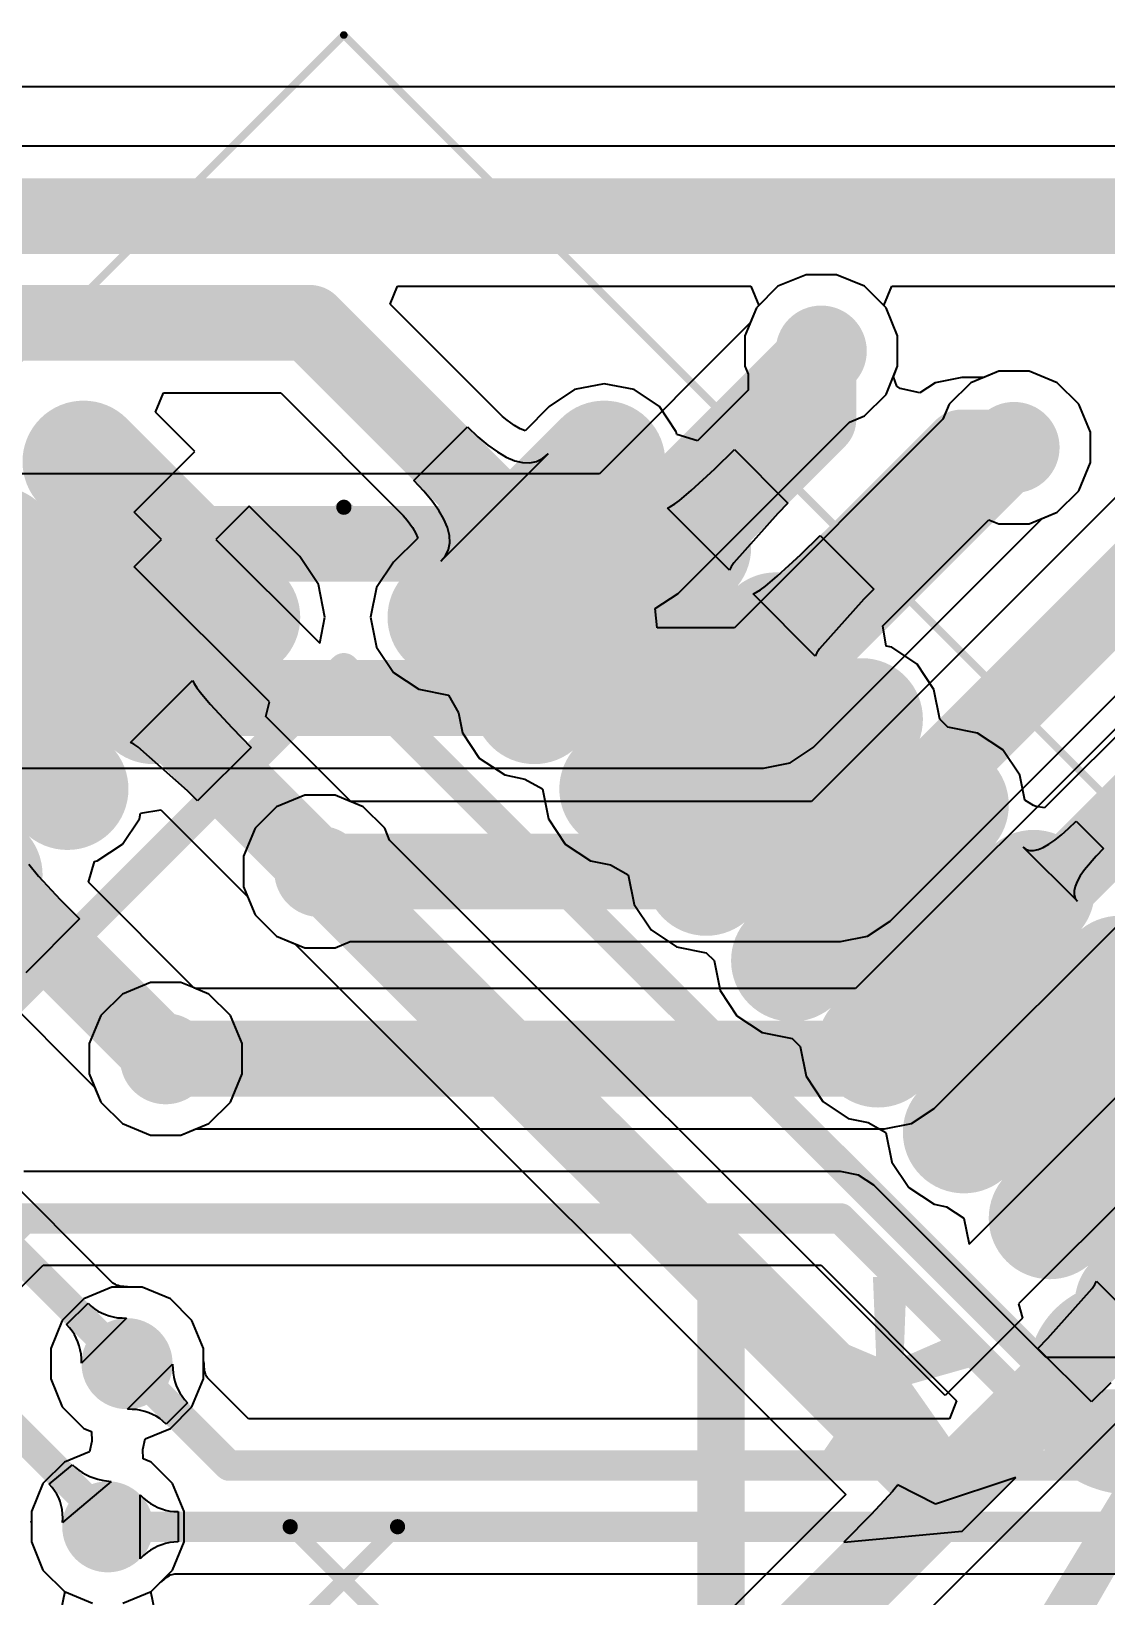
# Model space of a CAD drawing. Header units: millimetres. Extents: x 0 to 168, y 0 to 109.
# Drawn here: x 91.83 to 98.9, y 69.78 to 80.09 of the extents above; entities that cross this region are included whole.
import ezdxf

# ---------------------------------------------------------------- set-up
doc = ezdxf.new("R2010")
doc.units = ezdxf.units.MM
for name, color, linetype in [('BottomLayer', 5, 'Continuous'), ('BottomOverlay', 54, 'Continuous'), ('Mechanical13', 56, 'Continuous'), ('Mechanical15', 56, 'Continuous'), ('TopLayer', 1, 'Continuous'), ('TopOverlay', 2, 'Continuous'), ('TopPaste', 8, 'Continuous'), ('TopSolder', 216, 'Continuous'), ('ViaHoleLayer', 16, 'Continuous')]:
    doc.layers.add(name, color=color, linetype=linetype)
doc.styles.add('Comic Sans MS', font='comic.ttf', dxfattribs={"height": 0.2})

# ---------------------------------------------------------------- blocks, each defined once
blk = doc.blocks.new('44ML_M_51')
at = {"layer": 'TopLayer'}
h = blk.add_hatch(color=1, dxfattribs=at)
edge = h.paths.add_edge_path()
edge.add_arc((6.425, -2.4), 0.3, 270, 450)
edge.add_line((6.425, -2.1), (4.975, -2.1))
edge.add_arc((4.975, -2.4), 0.3, 90, 270)
edge.add_line((4.975, -2.7), (6.425, -2.7))
h = blk.add_hatch(color=1, dxfattribs=at)
edge = h.paths.add_edge_path()
edge.add_arc((6.425, -3.2), 0.3, 270, 450)
edge.add_line((6.425, -2.9), (4.975, -2.9))
edge.add_arc((4.975, -3.2), 0.3, 90, 270)
edge.add_line((4.975, -3.5), (6.425, -3.5))
h = blk.add_hatch(color=1, dxfattribs=at)
edge = h.paths.add_edge_path()
edge.add_arc((6.425, -4), 0.3, 270, 450)
edge.add_line((6.425, -3.7), (4.975, -3.7))
edge.add_arc((4.975, -4), 0.3, 90, 270)
edge.add_line((4.975, -4.3), (6.425, -4.3))
h = blk.add_hatch(color=1, dxfattribs=at)
edge = h.paths.add_edge_path()
edge.add_arc((-2.4, -6.425), 0.3, 180, 360)
edge.add_line((-2.1, -6.425), (-2.1, -4.975))
edge.add_arc((-2.4, -4.975), 0.3, 0, 180)
edge.add_line((-2.7, -4.975), (-2.7, -6.425))
h = blk.add_hatch(color=1, dxfattribs=at)
edge = h.paths.add_edge_path()
edge.add_arc((-1.6, -6.425), 0.3, 180, 360)
edge.add_line((-1.3, -6.425), (-1.3, -4.975))
edge.add_arc((-1.6, -4.975), 0.3, 0, 180)
edge.add_line((-1.9, -4.975), (-1.9, -6.425))
h = blk.add_hatch(color=1, dxfattribs=at)
edge = h.paths.add_edge_path()
edge.add_arc((-0.8, -6.425), 0.3, 180, 360)
edge.add_line((-0.5, -6.425), (-0.5, -4.975))
edge.add_arc((-0.8, -4.975), 0.3, 0, 180)
edge.add_line((-1.1, -4.975), (-1.1, -6.425))
h = blk.add_hatch(color=1, dxfattribs=at)
edge = h.paths.add_edge_path()
edge.add_arc((0, -6.425), 0.3, 180, 360)
edge.add_line((0.3, -6.425), (0.3, -4.975))
edge.add_arc((0, -4.975), 0.3, 0, 180)
edge.add_line((-0.3, -4.975), (-0.3, -6.425))
h = blk.add_hatch(color=1, dxfattribs=at)
edge = h.paths.add_edge_path()
edge.add_arc((0.8, -6.425), 0.3, 180, 360)
edge.add_line((1.1, -6.425), (1.1, -4.975))
edge.add_arc((0.8, -4.975), 0.3, 0, 180)
edge.add_line((0.5, -4.975), (0.5, -6.425))
h = blk.add_hatch(color=1, dxfattribs=at)
edge = h.paths.add_edge_path()
edge.add_arc((1.6, -6.425), 0.3, 180, 360)
edge.add_line((1.9, -6.425), (1.9, -4.975))
edge.add_arc((1.6, -4.975), 0.3, 0, 180)
edge.add_line((1.3, -4.975), (1.3, -6.425))
h = blk.add_hatch(color=1, dxfattribs=at)
edge = h.paths.add_edge_path()
edge.add_arc((2.4, -6.425), 0.3, 180, 360)
edge.add_line((2.7, -6.425), (2.7, -4.975))
edge.add_arc((2.4, -4.975), 0.3, 0, 180)
edge.add_line((2.1, -4.975), (2.1, -6.425))
h = blk.add_hatch(color=1, dxfattribs=at)
edge = h.paths.add_edge_path()
edge.add_arc((3.2, -6.425), 0.3, 180, 360)
edge.add_line((3.5, -6.425), (3.5, -4.975))
edge.add_arc((3.2, -4.975), 0.3, 0, 180)
edge.add_line((2.9, -4.975), (2.9, -6.425))
h = blk.add_hatch(color=1, dxfattribs=at)
edge = h.paths.add_edge_path()
edge.add_arc((4, -6.425), 0.3, 180, 360)
edge.add_line((4.3, -6.425), (4.3, -4.975))
edge.add_arc((4, -4.975), 0.3, 0, 180)
edge.add_line((3.7, -4.975), (3.7, -6.425))
at = {"layer": 'TopPaste'}
h = blk.add_hatch(color=8, dxfattribs=at)
edge = h.paths.add_edge_path()
edge.add_arc((6.425, -2.4), 0.3, 270, 450)
edge.add_line((6.425, -2.1), (4.975, -2.1))
edge.add_arc((4.975, -2.4), 0.3, 90, 270)
edge.add_line((4.975, -2.7), (6.425, -2.7))
h = blk.add_hatch(color=8, dxfattribs=at)
edge = h.paths.add_edge_path()
edge.add_arc((6.425, -3.2), 0.3, 270, 450)
edge.add_line((6.425, -2.9), (4.975, -2.9))
edge.add_arc((4.975, -3.2), 0.3, 90, 270)
edge.add_line((4.975, -3.5), (6.425, -3.5))
h = blk.add_hatch(color=8, dxfattribs=at)
edge = h.paths.add_edge_path()
edge.add_arc((6.425, -4), 0.3, 270, 450)
edge.add_line((6.425, -3.7), (4.975, -3.7))
edge.add_arc((4.975, -4), 0.3, 90, 270)
edge.add_line((4.975, -4.3), (6.425, -4.3))
h = blk.add_hatch(color=8, dxfattribs=at)
edge = h.paths.add_edge_path()
edge.add_arc((-2.4, -6.425), 0.3, 180, 360)
edge.add_line((-2.1, -6.425), (-2.1, -4.975))
edge.add_arc((-2.4, -4.975), 0.3, 0, 180)
edge.add_line((-2.7, -4.975), (-2.7, -6.425))
h = blk.add_hatch(color=8, dxfattribs=at)
edge = h.paths.add_edge_path()
edge.add_arc((-1.6, -6.425), 0.3, 180, 360)
edge.add_line((-1.3, -6.425), (-1.3, -4.975))
edge.add_arc((-1.6, -4.975), 0.3, 0, 180)
edge.add_line((-1.9, -4.975), (-1.9, -6.425))
h = blk.add_hatch(color=8, dxfattribs=at)
edge = h.paths.add_edge_path()
edge.add_arc((-0.8, -6.425), 0.3, 180, 360)
edge.add_line((-0.5, -6.425), (-0.5, -4.975))
edge.add_arc((-0.8, -4.975), 0.3, 0, 180)
edge.add_line((-1.1, -4.975), (-1.1, -6.425))
h = blk.add_hatch(color=8, dxfattribs=at)
edge = h.paths.add_edge_path()
edge.add_arc((0, -6.425), 0.3, 180, 360)
edge.add_line((0.3, -6.425), (0.3, -4.975))
edge.add_arc((0, -4.975), 0.3, 0, 180)
edge.add_line((-0.3, -4.975), (-0.3, -6.425))
h = blk.add_hatch(color=8, dxfattribs=at)
edge = h.paths.add_edge_path()
edge.add_arc((0.8, -6.425), 0.3, 180, 360)
edge.add_line((1.1, -6.425), (1.1, -4.975))
edge.add_arc((0.8, -4.975), 0.3, 0, 180)
edge.add_line((0.5, -4.975), (0.5, -6.425))
h = blk.add_hatch(color=8, dxfattribs=at)
edge = h.paths.add_edge_path()
edge.add_arc((1.6, -6.425), 0.3, 180, 360)
edge.add_line((1.9, -6.425), (1.9, -4.975))
edge.add_arc((1.6, -4.975), 0.3, 0, 180)
edge.add_line((1.3, -4.975), (1.3, -6.425))
h = blk.add_hatch(color=8, dxfattribs=at)
edge = h.paths.add_edge_path()
edge.add_arc((2.4, -6.425), 0.3, 180, 360)
edge.add_line((2.7, -6.425), (2.7, -4.975))
edge.add_arc((2.4, -4.975), 0.3, 0, 180)
edge.add_line((2.1, -4.975), (2.1, -6.425))
h = blk.add_hatch(color=8, dxfattribs=at)
edge = h.paths.add_edge_path()
edge.add_arc((3.2, -6.425), 0.3, 180, 360)
edge.add_line((3.5, -6.425), (3.5, -4.975))
edge.add_arc((3.2, -4.975), 0.3, 0, 180)
edge.add_line((2.9, -4.975), (2.9, -6.425))
h = blk.add_hatch(color=8, dxfattribs=at)
edge = h.paths.add_edge_path()
edge.add_arc((4, -6.425), 0.3, 180, 360)
edge.add_line((4.3, -6.425), (4.3, -4.975))
edge.add_arc((4, -4.975), 0.3, 0, 180)
edge.add_line((3.7, -4.975), (3.7, -6.425))
at = {"layer": 'TopSolder'}
h = blk.add_hatch(color=216, dxfattribs=at)
edge = h.paths.add_edge_path()
edge.add_arc((6.425, -1.6), 0.402, 270, 450)
edge.add_line((6.425, -1.198), (4.975, -1.198))
edge.add_arc((4.975, -1.6), 0.402, 90, 270)
edge.add_line((4.975, -2.002), (6.425, -2.002))
h = blk.add_hatch(color=216, dxfattribs=at)
edge = h.paths.add_edge_path()
edge.add_arc((6.425, -2.4), 0.402, 270, 450)
edge.add_line((6.425, -1.998), (4.975, -1.998))
edge.add_arc((4.975, -2.4), 0.402, 90, 270)
edge.add_line((4.975, -2.802), (6.425, -2.802))
h = blk.add_hatch(color=216, dxfattribs=at)
edge = h.paths.add_edge_path()
edge.add_arc((6.425, -3.2), 0.402, 270, 450)
edge.add_line((6.425, -2.798), (4.975, -2.798))
edge.add_arc((4.975, -3.2), 0.402, 90, 270)
edge.add_line((4.975, -3.602), (6.425, -3.602))
h = blk.add_hatch(color=216, dxfattribs=at)
edge = h.paths.add_edge_path()
edge.add_arc((6.425, -4), 0.402, 270, 450)
edge.add_line((6.425, -3.598), (4.975, -3.598))
edge.add_arc((4.975, -4), 0.402, 90, 270)
edge.add_line((4.975, -4.402), (6.425, -4.402))
h = blk.add_hatch(color=216, dxfattribs=at)
edge = h.paths.add_edge_path()
edge.add_arc((-2.4, -6.425), 0.402, 180, 360)
edge.add_line((-1.998, -6.425), (-1.998, -4.975))
edge.add_arc((-2.4, -4.975), 0.402, 0, 180)
edge.add_line((-2.802, -4.975), (-2.802, -6.425))
h = blk.add_hatch(color=216, dxfattribs=at)
edge = h.paths.add_edge_path()
edge.add_arc((-1.6, -6.425), 0.402, 180, 360)
edge.add_line((-1.198, -6.425), (-1.198, -4.975))
edge.add_arc((-1.6, -4.975), 0.402, 0, 180)
edge.add_line((-2.002, -4.975), (-2.002, -6.425))
h = blk.add_hatch(color=216, dxfattribs=at)
edge = h.paths.add_edge_path()
edge.add_arc((-0.8, -6.425), 0.402, 180, 360)
edge.add_line((-0.398, -6.425), (-0.398, -4.975))
edge.add_arc((-0.8, -4.975), 0.402, 0, 180)
edge.add_line((-1.202, -4.975), (-1.202, -6.425))
h = blk.add_hatch(color=216, dxfattribs=at)
edge = h.paths.add_edge_path()
edge.add_arc((0, -6.425), 0.402, 180, 360)
edge.add_line((0.402, -6.425), (0.402, -4.975))
edge.add_arc((0, -4.975), 0.402, 0, 180)
edge.add_line((-0.402, -4.975), (-0.402, -6.425))
h = blk.add_hatch(color=216, dxfattribs=at)
edge = h.paths.add_edge_path()
edge.add_arc((0.8, -6.425), 0.402, 180, 360)
edge.add_line((1.202, -6.425), (1.202, -4.975))
edge.add_arc((0.8, -4.975), 0.402, 0, 180)
edge.add_line((0.398, -4.975), (0.398, -6.425))
h = blk.add_hatch(color=216, dxfattribs=at)
edge = h.paths.add_edge_path()
edge.add_arc((1.6, -6.425), 0.402, 180, 360)
edge.add_line((2.002, -6.425), (2.002, -4.975))
edge.add_arc((1.6, -4.975), 0.402, 0, 180)
edge.add_line((1.198, -4.975), (1.198, -6.425))
h = blk.add_hatch(color=216, dxfattribs=at)
edge = h.paths.add_edge_path()
edge.add_arc((2.4, -6.425), 0.402, 180, 360)
edge.add_line((2.802, -6.425), (2.802, -4.975))
edge.add_arc((2.4, -4.975), 0.402, 0, 180)
edge.add_line((1.998, -4.975), (1.998, -6.425))
h = blk.add_hatch(color=216, dxfattribs=at)
edge = h.paths.add_edge_path()
edge.add_arc((3.2, -6.425), 0.402, 180, 360)
edge.add_line((3.602, -6.425), (3.602, -4.975))
edge.add_arc((3.2, -4.975), 0.402, 0, 180)
edge.add_line((2.798, -4.975), (2.798, -6.425))
h = blk.add_hatch(color=216, dxfattribs=at)
edge = h.paths.add_edge_path()
edge.add_arc((4, -6.425), 0.402, 180, 360)
edge.add_line((4.402, -6.425), (4.402, -4.975))
edge.add_arc((4, -4.975), 0.402, 0, 180)
edge.add_line((3.598, -4.975), (3.598, -6.425))
at = {"layer": 'Mechanical13', "const_width": 0.1}
for points in [[(5, 5), (5, -5)], [(5, -5), (-5, -5)]]:
    blk.add_lwpolyline(points, dxfattribs=at)
at = {"layer": 'Mechanical13', "const_width": 0.05}
blk.add_lwpolyline([(4.975, -5, 1), (5.025, -5, 1)], format="xyb", close=True, dxfattribs=at)
blk.add_lwpolyline([(4.975, -5, 1), (5.025, -5, 1)], format="xyb", close=True, dxfattribs=at)
at = {"layer": 'Mechanical15'}
for points, const_width in [([(7.2, 7.2), (7.2, -7.2)], 0.05), ([(0, 0.5), (0, -0.5)], 0.1), ([(0.5, 0), (-0.5, 0)], 0.1), ([(7.2, -7.2), (-7.2, -7.2)], 0.05)]:
    blk.add_lwpolyline(points, dxfattribs=dict(at, const_width=const_width))
for points, const_width in [([(0.475, 0, 1), (0.525, 0, 1)], 0.05), ([(-0.025, -0.5, 1), (0.025, -0.5, 1)], 0.05), ([(7.188, -7.2, 1), (7.213, -7.2, 1)], 0.025), ([(7.188, -7.2, 1), (7.213, -7.2, 1)], 0.025)]:
    blk.add_lwpolyline(points, format="xyb", close=True, dxfattribs=dict(at, const_width=const_width))
at = {"layer": 'TopOverlay', "const_width": 0.2}
for points in [[(4.25, 4.25), (4.25, -4.25)], [(4.25, -4.25), (-4.25, -4.25)]]:
    blk.add_lwpolyline(points, dxfattribs=at)
at = {"layer": 'TopOverlay', "const_width": 0.1}
blk.add_lwpolyline([(4.2, -4.25, 1), (4.3, -4.25, 1)], format="xyb", close=True, dxfattribs=at)
blk.add_lwpolyline([(4.2, -4.25, 1), (4.3, -4.25, 1)], format="xyb", close=True, dxfattribs=at)

msp = doc.modelspace()

# ---------------------------------------------------------------- hatches: boundary and pattern name
at = {"layer": 'BottomLayer'}
h = msp.add_hatch(color=5, dxfattribs=at)
edge = h.paths.add_edge_path()
edge.add_arc((97.028, 77.978), 0.3, 0, 360)
h = msp.add_hatch(color=5, dxfattribs=at)
edge = h.paths.add_edge_path()
edge.add_arc((98.298, 77.343), 0.3, 0, 360)
h = msp.add_hatch(color=5, dxfattribs=at)
edge = h.paths.add_edge_path()
edge.add_arc((93.726, 74.549), 0.3, 0, 360)
h = msp.add_hatch(color=5, dxfattribs=at)
edge = h.paths.add_edge_path()
edge.add_arc((92.71, 73.315), 0.3, 0, 360)
h = msp.add_hatch(color=5, dxfattribs=at)
edge = h.paths.add_edge_path()
edge.add_arc((92.456, 71.306), 0.3, 0, 360)
h = msp.add_hatch(color=5, dxfattribs=at)
edge = h.paths.add_edge_path()
edge.add_arc((92.329, 70.231), 0.3, 0, 360)
at = {"layer": 'TopLayer'}
h = msp.add_hatch(color=1, dxfattribs=at)
edge = h.paths.add_edge_path()
edge.add_arc((97.028, 77.978), 0.3, 0, 360)
h = msp.add_hatch(color=1, dxfattribs=at)
edge = h.paths.add_edge_path()
edge.add_arc((98.298, 77.343), 0.3, 0, 360)
h = msp.add_hatch(color=1, dxfattribs=at)
edge = h.paths.add_edge_path()
edge.add_arc((93.726, 74.549), 0.3, 0, 360)
h = msp.add_hatch(color=1, dxfattribs=at)
edge = h.paths.add_edge_path()
edge.add_arc((92.71, 73.315), 0.3, 0, 360)
h = msp.add_hatch(color=1, dxfattribs=at)
edge = h.paths.add_edge_path()
edge.add_arc((92.456, 71.306), 0.3, 0, 360)
h = msp.add_hatch(color=1, dxfattribs=at)
edge = h.paths.add_edge_path()
edge.add_arc((92.329, 70.231), 0.3, 0, 360)
at = {"layer": 'ViaHoleLayer'}
h = msp.add_hatch(color=16, dxfattribs=at)
edge = h.paths.add_edge_path()
edge.add_arc((97.028, 77.978), 0.15, 0, 360)
h = msp.add_hatch(color=16, dxfattribs=at)
edge = h.paths.add_edge_path()
edge.add_arc((98.298, 77.343), 0.15, 0, 360)
h = msp.add_hatch(color=16, dxfattribs=at)
edge = h.paths.add_edge_path()
edge.add_arc((93.726, 74.549), 0.15, 0, 360)
h = msp.add_hatch(color=16, dxfattribs=at)
edge = h.paths.add_edge_path()
edge.add_arc((92.71, 73.315), 0.15, 0, 360)
h = msp.add_hatch(color=16, dxfattribs=at)
edge = h.paths.add_edge_path()
edge.add_arc((92.456, 71.306), 0.15, 0, 360)
h = msp.add_hatch(color=16, dxfattribs=at)
edge = h.paths.add_edge_path()
edge.add_arc((92.329, 70.231), 0.15, 0, 360)

# ---------------------------------------------------------------- linework, layer by layer
at = {"layer": 'BottomLayer'}
for p, q in [((34.807, 79.721), (102.807, 79.721)), ((101.146, 79.194), (96.964, 75.011)), ((96.928, 78.481), (96.743, 78.405)), ((97.128, 78.481), (96.928, 78.481)), ((97.313, 78.405), (97.128, 78.481)), ((96.743, 78.405), (96.601, 78.263)), ((97.455, 78.263), (97.313, 78.405)), ((97.482, 74.222), (101.664, 78.405)), ((96.601, 78.263), (96.56, 78.164)), ((97.531, 78.078), (97.455, 78.263)), ((96.56, 78.164), (95.567, 77.17)), ((97.531, 77.878), (97.531, 78.078)), ((97.455, 77.693), (97.531, 77.878)), ((98.198, 77.846), (98.013, 77.77)), ((98.398, 77.846), (98.198, 77.846)), ((98.583, 77.77), (98.398, 77.846)), ((98.013, 77.77), (97.871, 77.628)), ((98.725, 77.628), (98.583, 77.77)), ((97.313, 77.551), (97.455, 77.693)), ((97.871, 77.628), (97.83, 77.529)), ((98.801, 77.443), (98.725, 77.628)), ((97.83, 77.529), (96.456, 76.154)), ((97.214, 77.51), (97.313, 77.551)), ((96.085, 76.381), (97.214, 77.51)), ((98.801, 77.243), (98.801, 77.443)), ((98.725, 77.058), (98.801, 77.243)), ((95.567, 77.17), (81.217, 77.17)), ((98.583, 76.916), (98.725, 77.058)), ((98.484, 76.875), (98.583, 76.916)), ((96.974, 75.365), (98.484, 76.875)), ((100.241, 76.764), (97.253, 73.777)), ((95.935, 76.281), (96.085, 76.381)), ((95.947, 76.154), (95.935, 76.281)), ((95.935, 76.281), (95.935, 76.281)), ((96.456, 76.154), (95.947, 76.154)), ((96.824, 75.265), (96.974, 75.365)), ((96.647, 75.23), (96.824, 75.265)), ((78.867, 75.23), (96.647, 75.23)), ((96.647, 75.23), (96.647, 75.23)), ((93.626, 75.052), (93.441, 74.976)), ((93.826, 75.052), (93.626, 75.052)), ((93.925, 75.011), (93.826, 75.052)), ((93.441, 74.976), (93.299, 74.834)), ((96.964, 75.011), (93.925, 75.011)), ((97.772, 72.988), (99.623, 74.839)), ((93.299, 74.834), (93.223, 74.649)), ((93.223, 74.649), (93.223, 74.449)), ((93.223, 74.449), (93.299, 74.264)), ((93.299, 74.264), (93.441, 74.122)), ((97.332, 74.122), (97.482, 74.222)), ((93.441, 74.122), (93.626, 74.046)), ((97.155, 74.087), (97.332, 74.122)), ((93.626, 74.046), (93.826, 74.046)), ((93.826, 74.046), (93.925, 74.087)), ((93.925, 74.087), (97.155, 74.087)), ((97.155, 74.087), (97.155, 74.087)), ((92.61, 73.818), (92.425, 73.741)), ((92.81, 73.818), (92.61, 73.818)), ((92.909, 73.777), (92.81, 73.818)), ((92.425, 73.741), (92.283, 73.6)), ((97.253, 73.777), (92.909, 73.777)), ((92.283, 73.6), (92.207, 73.415)), ((92.207, 73.415), (92.207, 73.215)), ((92.207, 73.215), (92.283, 73.03)), ((92.283, 73.03), (92.425, 72.888)), ((97.622, 72.888), (97.772, 72.988)), ((92.425, 72.888), (92.61, 72.812)), ((97.445, 72.853), (97.622, 72.888)), ((92.61, 72.812), (92.81, 72.812)), ((92.81, 72.812), (92.909, 72.853)), ((92.909, 72.853), (97.445, 72.853)), ((97.445, 72.853), (97.445, 72.853)), ((97.155, 72.572), (91.776, 72.572)), ((97.273, 72.549), (97.155, 72.572)), ((97.374, 72.482), (97.273, 72.549)), ((98.509, 71.347), (97.374, 72.482)), ((91.037, 71.086), (91.904, 71.954)), ((91.904, 71.954), (97.027, 71.954)), ((97.027, 71.954), (97.92, 71.061)), ((92.356, 71.809), (92.171, 71.733)), ((92.556, 71.809), (92.356, 71.809)), ((92.741, 71.733), (92.556, 71.809)), ((92.171, 71.733), (92.029, 71.591)), ((92.883, 71.591), (92.741, 71.733)), ((92.029, 71.591), (91.953, 71.406)), ((92.959, 71.406), (92.883, 71.591)), ((91.953, 71.406), (91.953, 71.206)), ((92.959, 71.325), (92.959, 71.406)), ((99.44, 71.347), (98.509, 71.347)), ((92.459, 71.006), (92.756, 71.303)), ((92.756, 71.303), (92.757, 71.273)), ((92.757, 71.273), (92.759, 71.244)), ((92.759, 71.244), (92.764, 71.216)), ((92.963, 71.308), (92.959, 71.325)), ((92.964, 71.285), (92.963, 71.308)), ((92.965, 71.271), (92.964, 71.285)), ((92.967, 71.258), (92.965, 71.271)), ((92.97, 71.247), (92.967, 71.258)), ((92.973, 71.237), (92.97, 71.247)), ((92.977, 71.229), (92.973, 71.237)), ((91.953, 71.206), (92.029, 71.021)), ((92.764, 71.216), (92.771, 71.189)), ((92.771, 71.189), (92.78, 71.163)), ((92.78, 71.163), (92.791, 71.138)), ((92.791, 71.138), (92.803, 71.114)), ((92.981, 71.22), (92.977, 71.229)), ((92.986, 71.213), (92.981, 71.22)), ((93.256, 70.943), (92.986, 71.213)), ((92.854, 71.049), (92.713, 70.908)), ((92.803, 71.114), (92.818, 71.091)), ((92.818, 71.091), (92.835, 71.07)), ((92.835, 71.07), (92.854, 71.049)), ((97.92, 71.061), (97.872, 70.943)), ((92.029, 71.021), (92.171, 70.879)), ((92.489, 71.005), (92.459, 71.006)), ((92.518, 71.003), (92.489, 71.005)), ((92.547, 70.998), (92.518, 71.003)), ((92.574, 70.991), (92.547, 70.998)), ((92.599, 70.982), (92.574, 70.991)), ((92.624, 70.971), (92.599, 70.982)), ((92.648, 70.959), (92.624, 70.971)), ((92.671, 70.944), (92.648, 70.959)), ((92.692, 70.927), (92.671, 70.944)), ((92.713, 70.908), (92.692, 70.927)), ((97.872, 70.943), (93.256, 70.943)), ((92.171, 70.879), (92.222, 70.858)), ((92.222, 70.858), (92.225, 70.796)), ((92.209, 70.726), (92.044, 70.658)), ((92.225, 70.796), (92.209, 70.726)), ((92.044, 70.658), (91.902, 70.516)), ((91.902, 70.516), (91.826, 70.331)), ((92.543, 70.021), (92.543, 70.441)), ((92.543, 70.441), (92.565, 70.42)), ((92.565, 70.42), (92.588, 70.401)), ((91.826, 70.331), (91.826, 70.131)), ((92.588, 70.401), (92.611, 70.385)), ((92.611, 70.385), (92.635, 70.371)), ((92.635, 70.371), (92.659, 70.359)), ((92.659, 70.359), (92.684, 70.349)), ((92.684, 70.349), (92.71, 70.341)), ((92.71, 70.341), (92.737, 70.335)), ((92.737, 70.335), (92.764, 70.332)), ((92.764, 70.332), (92.792, 70.331)), ((92.792, 70.331), (92.792, 70.131)), ((91.826, 70.131), (91.902, 69.946)), ((92.659, 70.103), (92.635, 70.091)), ((92.684, 70.113), (92.659, 70.103)), ((92.71, 70.121), (92.684, 70.113)), ((92.737, 70.127), (92.71, 70.121)), ((92.764, 70.13), (92.737, 70.127)), ((92.792, 70.131), (92.764, 70.13)), ((92.565, 70.042), (92.543, 70.021)), ((92.588, 70.061), (92.565, 70.042)), ((92.611, 70.077), (92.588, 70.061)), ((92.635, 70.091), (92.611, 70.077)), ((91.902, 69.946), (92.044, 69.804)), ((92.703, 69.887), (92.714, 69.896)), ((92.714, 69.896), (92.724, 69.904)), ((92.724, 69.904), (92.734, 69.909)), ((92.734, 69.909), (92.743, 69.914)), ((92.743, 69.914), (92.752, 69.917)), ((92.752, 69.917), (92.761, 69.92)), ((92.761, 69.92), (92.77, 69.922)), ((92.77, 69.922), (103.251, 69.922)), ((92.044, 69.804), (92.229, 69.728)), ((92.429, 69.728), (92.614, 69.804)), ((92.614, 69.804), (92.671, 69.862)), ((92.671, 69.862), (92.686, 69.871)), ((92.686, 69.871), (92.703, 69.887))]:
    msp.add_line(p, q, dxfattribs=at)
for points, const_width in [([(97.155, 74.549), (101.473, 78.867)], 0.5), ([(95.758, 76.708), (97.028, 77.978)], 0.5), ([(96.647, 75.692), (98.298, 77.343)], 0.5), ([(81.026, 76.708), (95.758, 76.708)], 0.5), ([(97.445, 73.315), (100.567, 76.437)], 0.5), ([(78.867, 75.692), (96.647, 75.692)], 0.5), ([(93.726, 74.549), (97.155, 74.549)], 0.5), ([(92.71, 73.315), (97.445, 73.315)], 0.5), ([(90.506, 70.993), (91.776, 72.263)], 0.2), ([(91.776, 72.263), (97.155, 72.263)], 0.2), ([(97.155, 72.263), (98.381, 71.037)], 0.2), ([(92.456, 71.306), (93.128, 70.634)], 0.2), ([(98.381, 71.037), (99.568, 71.037)], 0.2), ([(93.128, 70.634), (103.019, 70.634)], 0.2), ([(92.329, 70.231), (103.251, 70.231)], 0.2)]:
    msp.add_lwpolyline(points, dxfattribs=dict(at, const_width=const_width))
for points, const_width in [([(96.903, 77.978, 1), (97.153, 77.978, 1)], 0.25), ([(98.173, 77.343, 1), (98.423, 77.343, 1)], 0.25), ([(95.633, 76.708, 1), (95.883, 76.708, 1)], 0.25), ([(95.633, 76.708, 1), (95.883, 76.708, 1)], 0.25), ([(96.522, 75.692, 1), (96.772, 75.692, 1)], 0.25), ([(96.522, 75.692, 1), (96.772, 75.692, 1)], 0.25), ([(93.601, 74.549, 1), (93.851, 74.549, 1)], 0.25), ([(97.03, 74.549, 1), (97.28, 74.549, 1)], 0.25), ([(97.03, 74.549, 1), (97.28, 74.549, 1)], 0.25), ([(92.585, 73.315, 1), (92.835, 73.315, 1)], 0.25), ([(97.32, 73.315, 1), (97.57, 73.315, 1)], 0.25), ([(97.32, 73.315, 1), (97.57, 73.315, 1)], 0.25), ([(91.726, 72.263, 1), (91.826, 72.263, 1)], 0.1), ([(91.726, 72.263, 1), (91.826, 72.263, 1)], 0.1), ([(97.105, 72.263, 1), (97.205, 72.263, 1)], 0.1), ([(97.105, 72.263, 1), (97.205, 72.263, 1)], 0.1), ([(92.406, 71.306, 1), (92.506, 71.306, 1)], 0.1), ([(98.331, 71.037, 1), (98.431, 71.037, 1)], 0.1), ([(98.331, 71.037, 1), (98.431, 71.037, 1)], 0.1), ([(93.078, 70.634, 1), (93.178, 70.634, 1)], 0.1), ([(93.078, 70.634, 1), (93.178, 70.634, 1)], 0.1), ([(92.279, 70.231, 1), (92.379, 70.231, 1)], 0.1)]:
    msp.add_lwpolyline(points, format="xyb", close=True, dxfattribs=dict(at, const_width=const_width))
at = {"layer": 'TopLayer'}
for p, q in [((89.714, 79.721), (161.343, 79.721)), ((105.41, 79.329), (89.894, 79.329)), ((94.189, 78.288), (94.238, 78.405)), ((94.238, 78.405), (96.564, 78.405)), ((96.564, 78.405), (96.616, 78.278)), ((97.44, 78.278), (97.492, 78.405)), ((97.492, 78.405), (100.486, 78.405)), ((94.928, 77.548), (94.189, 78.288)), ((96.601, 78.263), (96.525, 78.078)), ((96.616, 78.278), (96.601, 78.263)), ((97.455, 78.263), (97.44, 78.278)), ((97.531, 78.078), (97.455, 78.263)), ((96.525, 78.078), (96.525, 77.878)), ((97.531, 77.878), (97.531, 78.078)), ((96.525, 77.878), (96.547, 77.825)), ((97.503, 77.809), (97.531, 77.878)), ((98.198, 77.846), (98.099, 77.805)), ((98.398, 77.846), (98.198, 77.846)), ((98.583, 77.77), (98.398, 77.846)), ((95.599, 77.763), (95.402, 77.724)), ((95.795, 77.724), (95.599, 77.763)), ((96.547, 77.825), (96.547, 77.72)), ((97.526, 77.747), (97.503, 77.809)), ((97.547, 77.731), (97.526, 77.747)), ((97.678, 77.703), (97.547, 77.731)), ((97.778, 77.77), (97.678, 77.703)), ((97.955, 77.805), (97.778, 77.77)), ((98.099, 77.805), (97.955, 77.805)), ((97.955, 77.805), (97.955, 77.805)), ((98.725, 77.628), (98.583, 77.77)), ((92.643, 77.575), (92.696, 77.702)), ((92.696, 77.702), (93.468, 77.702)), ((93.468, 77.702), (94.275, 76.895)), ((95.402, 77.724), (95.236, 77.612)), ((95.962, 77.612), (95.795, 77.724)), ((96.547, 77.72), (96.214, 77.387)), ((98.801, 77.443), (98.725, 77.628)), ((92.902, 77.316), (92.643, 77.575)), ((94.96, 77.522), (94.928, 77.548)), ((95.007, 77.488), (94.96, 77.522)), ((95.236, 77.612), (95.077, 77.453)), ((96.073, 77.446), (95.962, 77.612)), ((94.344, 77.126), (94.698, 77.479)), ((94.698, 77.479), (94.767, 77.413)), ((95.046, 77.466), (95.007, 77.488)), ((95.074, 77.454), (95.046, 77.466)), ((95.077, 77.453), (95.074, 77.454)), ((96.076, 77.429), (96.073, 77.446)), ((96.214, 77.387), (96.076, 77.429)), ((98.801, 77.243), (98.801, 77.443)), ((92.502, 76.917), (92.902, 77.316)), ((94.767, 77.413), (94.833, 77.358)), ((94.833, 77.358), (94.895, 77.314)), ((94.895, 77.314), (94.953, 77.28)), ((96.327, 77.203), (96.456, 77.329)), ((96.456, 77.329), (96.809, 76.975)), ((95.23, 77.3), (94.523, 76.593)), ((94.953, 77.28), (95.009, 77.256)), ((95.009, 77.256), (95.06, 77.244)), ((95.06, 77.244), (95.108, 77.242)), ((95.108, 77.242), (95.152, 77.251)), ((95.152, 77.251), (95.193, 77.27)), ((95.193, 77.27), (95.23, 77.3)), ((98.725, 77.058), (98.801, 77.243)), ((94.41, 77.056), (94.344, 77.126)), ((96.172, 77.059), (96.327, 77.203)), ((94.465, 76.99), (94.41, 77.056)), ((96.094, 76.994), (96.172, 77.059)), ((98.583, 76.916), (98.725, 77.058)), ((92.682, 76.737), (92.502, 76.917)), ((93.261, 76.957), (93.041, 76.737)), ((93.594, 76.624), (93.261, 76.957)), ((94.509, 76.928), (94.465, 76.99)), ((94.543, 76.87), (94.509, 76.928)), ((96.015, 76.943), (96.036, 76.954)), ((96.424, 76.534), (96.015, 76.943)), ((96.036, 76.954), (96.063, 76.971)), ((96.063, 76.971), (96.094, 76.994)), ((96.743, 76.908), (96.452, 76.582)), ((96.809, 76.975), (96.743, 76.908)), ((98.398, 76.84), (98.583, 76.916)), ((94.275, 76.895), (94.301, 76.863)), ((94.301, 76.863), (94.335, 76.816)), ((94.335, 76.816), (94.357, 76.777)), ((94.567, 76.815), (94.543, 76.87)), ((94.579, 76.763), (94.567, 76.815)), ((97.433, 76.168), (98.132, 76.867)), ((98.132, 76.867), (98.198, 76.84)), ((98.198, 76.84), (98.398, 76.84)), ((92.502, 76.557), (92.682, 76.737)), ((93.041, 76.737), (93.725, 76.053)), ((94.37, 76.746), (94.211, 76.587)), ((94.357, 76.777), (94.369, 76.749)), ((94.369, 76.749), (94.37, 76.746)), ((94.572, 76.671), (94.581, 76.715)), ((94.581, 76.715), (94.579, 76.763)), ((96.893, 76.637), (97.021, 76.763)), ((97.021, 76.763), (97.375, 76.41)), ((93.716, 76.44), (93.594, 76.624)), ((94.523, 76.593), (94.553, 76.63)), ((94.553, 76.63), (94.572, 76.671)), ((96.738, 76.494), (96.893, 76.637)), ((93.393, 75.667), (92.502, 76.557)), ((94.211, 76.587), (94.099, 76.421)), ((96.435, 76.556), (96.424, 76.534)), ((96.452, 76.582), (96.435, 76.556)), ((96.66, 76.429), (96.738, 76.494)), ((93.759, 76.224), (93.716, 76.44)), ((94.099, 76.421), (94.06, 76.224)), ((96.58, 76.378), (96.602, 76.389)), ((96.602, 76.389), (96.628, 76.406)), ((96.628, 76.406), (96.66, 76.429)), ((97.375, 76.41), (97.309, 76.343)), ((96.989, 75.968), (96.58, 76.378)), ((97.309, 76.343), (97.017, 76.016)), ((93.725, 76.053), (93.759, 76.224)), ((94.06, 76.224), (94.099, 76.028)), ((97.455, 76.034), (97.433, 76.168)), ((94.099, 76.028), (94.211, 75.861)), ((97, 75.99), (96.989, 75.968)), ((97.017, 76.016), (97, 75.99)), ((97.492, 76.027), (97.455, 76.034)), ((97.659, 75.915), (97.492, 76.027)), ((99.535, 76.005), (98.499, 74.969)), ((97.77, 75.749), (97.659, 75.915)), ((92.479, 75.399), (92.888, 75.808)), ((92.888, 75.808), (92.899, 75.787)), ((92.899, 75.787), (92.916, 75.76)), ((94.211, 75.861), (94.377, 75.75)), ((92.916, 75.76), (92.939, 75.729)), ((92.939, 75.729), (93.004, 75.651)), ((93.371, 75.57), (93.393, 75.667)), ((94.377, 75.75), (94.573, 75.711)), ((94.573, 75.711), (94.639, 75.595)), ((97.809, 75.553), (97.77, 75.749)), ((93.004, 75.651), (93.148, 75.496)), ((93.933, 75.008), (93.371, 75.57)), ((94.639, 75.595), (94.665, 75.462)), ((93.148, 75.496), (93.274, 75.367)), ((94.665, 75.462), (94.776, 75.296)), ((97.861, 75.5), (97.809, 75.553)), ((98.058, 75.461), (97.861, 75.5)), ((98.224, 75.35), (98.058, 75.461)), ((92.501, 75.388), (92.479, 75.399)), ((92.527, 75.371), (92.501, 75.388)), ((92.853, 75.08), (92.527, 75.371)), ((93.274, 75.367), (92.92, 75.014)), ((94.776, 75.296), (94.943, 75.185)), ((98.335, 75.183), (98.224, 75.35)), ((94.943, 75.185), (95.075, 75.158)), ((95.075, 75.158), (95.192, 75.093)), ((98.368, 75.02), (98.335, 75.183)), ((92.92, 75.014), (92.853, 75.08)), ((95.192, 75.093), (95.231, 74.897)), ((92.545, 74.934), (92.678, 74.956)), ((92.678, 74.956), (93.249, 74.385)), ((94.011, 74.976), (93.933, 75.008)), ((94.153, 74.834), (94.011, 74.976)), ((98.425, 74.983), (98.368, 75.02)), ((98.443, 74.977), (98.425, 74.983)), ((98.498, 74.968), (98.443, 74.977)), ((98.499, 74.969), (98.498, 74.968)), ((92.426, 74.73), (92.537, 74.897)), ((92.537, 74.897), (92.545, 74.934)), ((95.231, 74.897), (95.342, 74.73)), ((98.657, 74.832), (98.707, 74.881)), ((98.707, 74.881), (98.887, 74.701)), ((94.185, 74.756), (94.153, 74.834)), ((97.844, 71.097), (94.185, 74.756)), ((98.526, 74.728), (98.566, 74.756)), ((98.566, 74.756), (98.61, 74.791)), ((98.61, 74.791), (98.657, 74.832)), ((92.26, 74.619), (92.426, 74.73)), ((95.342, 74.73), (95.508, 74.619)), ((98.715, 74.353), (98.359, 74.709)), ((98.359, 74.709), (98.378, 74.694)), ((98.378, 74.694), (98.401, 74.687)), ((98.401, 74.687), (98.427, 74.687)), ((98.427, 74.687), (98.457, 74.694)), ((98.457, 74.694), (98.49, 74.708)), ((98.49, 74.708), (98.526, 74.728)), ((98.838, 74.651), (98.762, 74.56)), ((98.887, 74.701), (98.838, 74.651)), ((91.808, 74.597), (91.873, 74.519)), ((92.201, 74.478), (92.242, 74.615)), ((92.242, 74.615), (92.26, 74.619)), ((95.508, 74.619), (95.641, 74.593)), ((95.641, 74.593), (95.757, 74.527)), ((98.762, 74.56), (98.734, 74.52)), ((91.873, 74.519), (92.016, 74.364)), ((92.896, 73.782), (92.201, 74.478)), ((95.757, 74.527), (95.796, 74.331)), ((98.7, 74.451), (98.693, 74.421)), ((98.714, 74.484), (98.7, 74.451)), ((98.734, 74.52), (98.714, 74.484)), ((92.016, 74.364), (92.142, 74.236)), ((93.249, 74.385), (93.299, 74.264)), ((95.796, 74.331), (95.908, 74.164)), ((98.693, 74.421), (98.693, 74.395)), ((98.693, 74.395), (98.7, 74.372)), ((98.7, 74.372), (98.715, 74.353)), ((92.142, 74.236), (91.789, 73.882)), ((93.299, 74.264), (93.441, 74.122)), ((93.441, 74.122), (93.562, 74.072)), ((95.908, 74.164), (96.074, 74.053)), ((93.562, 74.072), (97.19, 70.444)), ((96.074, 74.053), (96.27, 74.014)), ((96.27, 74.014), (96.323, 73.962)), ((96.323, 73.962), (96.362, 73.765)), ((91.547, 73.824), (92.242, 73.129)), ((98.866, 72.957), (99.73, 73.821)), ((92.995, 73.741), (92.896, 73.782)), ((93.137, 73.6), (92.995, 73.741)), ((96.362, 73.765), (96.473, 73.599)), ((93.213, 73.415), (93.137, 73.6)), ((96.473, 73.599), (96.64, 73.488)), ((93.213, 73.215), (93.213, 73.415)), ((96.64, 73.488), (96.836, 73.448)), ((96.836, 73.448), (96.889, 73.396)), ((96.889, 73.396), (96.928, 73.2)), ((92.363, 71.836), (90.883, 73.316)), ((93.137, 73.03), (93.213, 73.215)), ((96.928, 73.2), (97.039, 73.033)), ((92.242, 73.129), (92.283, 73.03)), ((92.283, 73.03), (92.425, 72.888)), ((92.995, 72.888), (93.137, 73.03)), ((97.039, 73.033), (97.206, 72.922)), ((92.425, 72.888), (92.61, 72.812)), ((92.81, 72.812), (92.995, 72.888)), ((97.206, 72.922), (97.338, 72.895)), ((97.338, 72.895), (97.454, 72.83)), ((98.002, 72.093), (98.866, 72.957)), ((92.61, 72.812), (92.81, 72.812)), ((97.454, 72.83), (97.494, 72.634)), ((97.494, 72.634), (97.605, 72.467)), ((99.225, 72.598), (98.328, 71.7)), ((97.605, 72.467), (97.771, 72.356)), ((97.771, 72.356), (97.854, 72.34)), ((97.854, 72.34), (97.968, 72.264)), ((97.968, 72.264), (98.002, 72.093)), ((92.37, 71.831), (92.363, 71.836)), ((92.379, 71.827), (92.37, 71.831)), ((92.387, 71.823), (92.379, 71.827)), ((92.397, 71.82), (92.387, 71.823)), ((92.408, 71.817), (92.397, 71.82)), ((92.421, 71.815), (92.408, 71.817)), ((92.435, 71.814), (92.421, 71.815)), ((92.458, 71.813), (92.435, 71.814)), ((92.475, 71.809), (92.458, 71.813)), ((92.556, 71.809), (92.475, 71.809)), ((92.741, 71.733), (92.556, 71.809)), ((98.52, 71.474), (98.812, 71.801)), ((98.812, 71.801), (98.829, 71.827)), ((98.829, 71.827), (98.84, 71.849)), ((98.84, 71.849), (99.249, 71.439)), ((92.058, 71.563), (92.199, 71.704)), ((92.199, 71.704), (92.22, 71.685)), ((92.22, 71.685), (92.241, 71.668)), ((92.241, 71.668), (92.264, 71.653)), ((92.264, 71.653), (92.288, 71.641)), ((92.883, 71.591), (92.741, 71.733)), ((98.328, 71.7), (98.353, 71.606)), ((92.077, 71.542), (92.058, 71.563)), ((92.094, 71.521), (92.077, 71.542)), ((92.453, 71.606), (92.156, 71.309)), ((92.288, 71.641), (92.313, 71.63)), ((92.313, 71.63), (92.338, 71.621)), ((92.338, 71.621), (92.365, 71.614)), ((92.365, 71.614), (92.394, 71.609)), ((92.394, 71.609), (92.423, 71.607)), ((92.423, 71.607), (92.453, 71.606)), ((92.959, 71.406), (92.883, 71.591)), ((98.353, 71.606), (97.844, 71.097)), ((92.109, 71.498), (92.094, 71.521)), ((92.121, 71.474), (92.109, 71.498)), ((92.132, 71.449), (92.121, 71.474)), ((92.141, 71.424), (92.132, 71.449)), ((98.454, 71.407), (98.52, 71.474)), ((92.148, 71.397), (92.141, 71.424)), ((92.153, 71.368), (92.148, 71.397)), ((92.155, 71.339), (92.153, 71.368)), ((92.156, 71.309), (92.155, 71.339)), ((92.959, 71.206), (92.959, 71.406)), ((98.808, 71.054), (98.454, 71.407)), ((92.883, 71.021), (92.959, 71.206)), ((98.936, 71.18), (98.808, 71.054)), ((92.741, 70.879), (92.883, 71.021)), ((98.107, 70.053), (99.049, 70.996)), ((92.576, 70.811), (92.741, 70.879)), ((92.56, 70.741), (92.576, 70.811)), ((92.563, 70.679), (92.56, 70.741)), ((91.943, 70.511), (92.097, 70.639)), ((92.097, 70.639), (92.117, 70.621)), ((92.117, 70.621), (92.139, 70.604)), ((92.614, 70.658), (92.563, 70.679)), ((92.756, 70.516), (92.614, 70.658)), ((91.962, 70.49), (91.943, 70.511)), ((92.351, 70.53), (92.03, 70.259)), ((92.139, 70.604), (92.161, 70.589)), ((92.161, 70.589), (92.185, 70.575)), ((92.185, 70.575), (92.21, 70.563)), ((92.21, 70.563), (92.236, 70.553)), ((92.236, 70.553), (92.263, 70.545)), ((92.263, 70.545), (92.291, 70.538)), ((92.291, 70.538), (92.32, 70.533)), ((92.32, 70.533), (92.351, 70.53)), ((92.832, 70.331), (92.756, 70.516)), ((98.31, 70.557), (97.78, 70.38)), ((97.957, 70.203), (98.31, 70.557)), ((91.979, 70.468), (91.962, 70.49)), ((91.994, 70.446), (91.979, 70.468)), ((92.006, 70.422), (91.994, 70.446)), ((92.016, 70.397), (92.006, 70.422)), ((97.19, 70.444), (96.16, 69.414)), ((97.498, 70.463), (97.357, 70.312)), ((97.516, 70.485), (97.498, 70.463)), ((97.527, 70.499), (97.516, 70.485)), ((97.53, 70.507), (97.527, 70.499)), ((97.78, 70.38), (97.53, 70.507)), ((92.023, 70.371), (92.016, 70.397)), ((92.028, 70.345), (92.023, 70.371)), ((92.031, 70.317), (92.028, 70.345)), ((92.032, 70.289), (92.031, 70.317)), ((92.832, 70.131), (92.832, 70.331)), ((97.357, 70.312), (97.177, 70.13)), ((91.823, 70.271), (91.826, 70.254)), ((91.826, 70.254), (91.826, 70.131)), ((92.03, 70.259), (92.032, 70.289)), ((97.177, 70.13), (97.957, 70.203)), ((91.826, 70.131), (91.902, 69.946)), ((92.756, 69.946), (92.832, 70.131)), ((96.814, 68.76), (98.107, 70.053)), ((98.107, 70.053), (98.107, 70.053)), ((91.902, 69.946), (92.044, 69.804)), ((92.614, 69.804), (92.756, 69.946)), ((92.045, 69.804), (92.019, 69.677)), ((92.044, 69.804), (92.045, 69.804)), ((92.639, 69.677), (92.613, 69.804)), ((92.613, 69.804), (92.614, 69.804))]:
    msp.add_line(p, q, dxfattribs=at)
for points, const_width in [([(88.911, 78.867), (105.41, 78.867)], 0.5), ([(91.118, 78.164), (93.659, 78.164)], 0.5), ([(93.659, 78.164), (95.086, 76.737)], 0.5), ([(97.009, 77.959), (97.028, 77.978)], 0.5), ([(97.009, 77.528), (97.009, 77.959)], 0.5), ([(95.652, 76.171), (97.009, 77.528)], 0.5), ([(96.217, 75.606), (97.955, 77.343)], 0.5), ([(97.955, 77.343), (98.298, 77.343)], 0.5), ([(92.116, 76.171), (97.78, 70.507)], 0.5), ([(97.915, 73.908), (99.871, 75.865)], 0.254), ([(98.48, 73.343), (100.495, 75.357)], 0.254), ([(90.985, 75.04), (92.71, 73.315)], 0.5), ([(89.854, 73.908), (92.456, 71.306)], 0.2), ([(89.288, 73.307), (92.329, 70.266)], 0.2), ([(97.78, 70.38), (99.612, 72.211)], 0.5), ([(97.78, 70.38), (97.78, 70.507)], 0.5), ([(96.195, 68.795), (97.78, 70.38)], 0.5), ([(92.329, 70.231), (92.329, 70.266)], 0.2)]:
    msp.add_lwpolyline(points, dxfattribs=dict(at, const_width=const_width))
for points, const_width in [([(93.534, 78.164, 1), (93.784, 78.164, 1)], 0.25), ([(93.534, 78.164, 1), (93.784, 78.164, 1)], 0.25), ([(96.884, 77.959, 1), (97.134, 77.959, 1)], 0.25), ([(96.884, 77.959, 1), (97.134, 77.959, 1)], 0.25), ([(96.903, 77.978, 1), (97.153, 77.978, 1)], 0.25), ([(96.884, 77.528, 1), (97.134, 77.528, 1)], 0.25), ([(96.884, 77.528, 1), (97.134, 77.528, 1)], 0.25), ([(97.83, 77.343, 1), (98.08, 77.343, 1)], 0.25), ([(97.83, 77.343, 1), (98.08, 77.343, 1)], 0.25), ([(98.173, 77.343, 1), (98.423, 77.343, 1)], 0.25), ([(94.961, 76.737, 1), (95.211, 76.737, 1)], 0.25), ([(91.991, 76.171, 1), (92.241, 76.171, 1)], 0.25), ([(95.527, 76.171, 1), (95.777, 76.171, 1)], 0.25), ([(96.092, 75.606, 1), (96.342, 75.606, 1)], 0.25), ([(97.851, 73.908, 1), (97.978, 73.908, 1)], 0.127), ([(92.585, 73.315, 1), (92.835, 73.315, 1)], 0.25), ([(98.417, 73.343, 1), (98.544, 73.343, 1)], 0.127), ([(92.406, 71.306, 1), (92.506, 71.306, 1)], 0.1), ([(97.655, 70.507, 1), (97.905, 70.507, 1)], 0.25), ([(97.655, 70.507, 1), (97.905, 70.507, 1)], 0.25), ([(97.655, 70.38, 1), (97.905, 70.38, 1)], 0.25), ([(97.655, 70.38, 1), (97.905, 70.38, 1)], 0.25), ([(97.655, 70.38, 1), (97.905, 70.38, 1)], 0.25), ([(92.279, 70.266, 1), (92.379, 70.266, 1)], 0.1), ([(92.279, 70.266, 1), (92.379, 70.266, 1)], 0.1), ([(92.279, 70.231, 1), (92.379, 70.231, 1)], 0.1)]:
    msp.add_lwpolyline(points, format="xyb", close=True, dxfattribs=dict(at, const_width=const_width))

# ---------------------------------------------------------------- block references
at = {"rotation": 135}
msp.add_blockref('44ML_M_51', (93.884, 69.878), dxfattribs=at)

# ---------------------------------------------------------------- texts
at = {"layer": 'BottomOverlay', "style": 'Comic Sans MS', "text_generation_flag": 2}
msp.add_text('U=R*I', height=2.5, rotation=0, dxfattribs=at).set_placement((104.915, 69.377))

doc.saveas('drawing.dxf')
